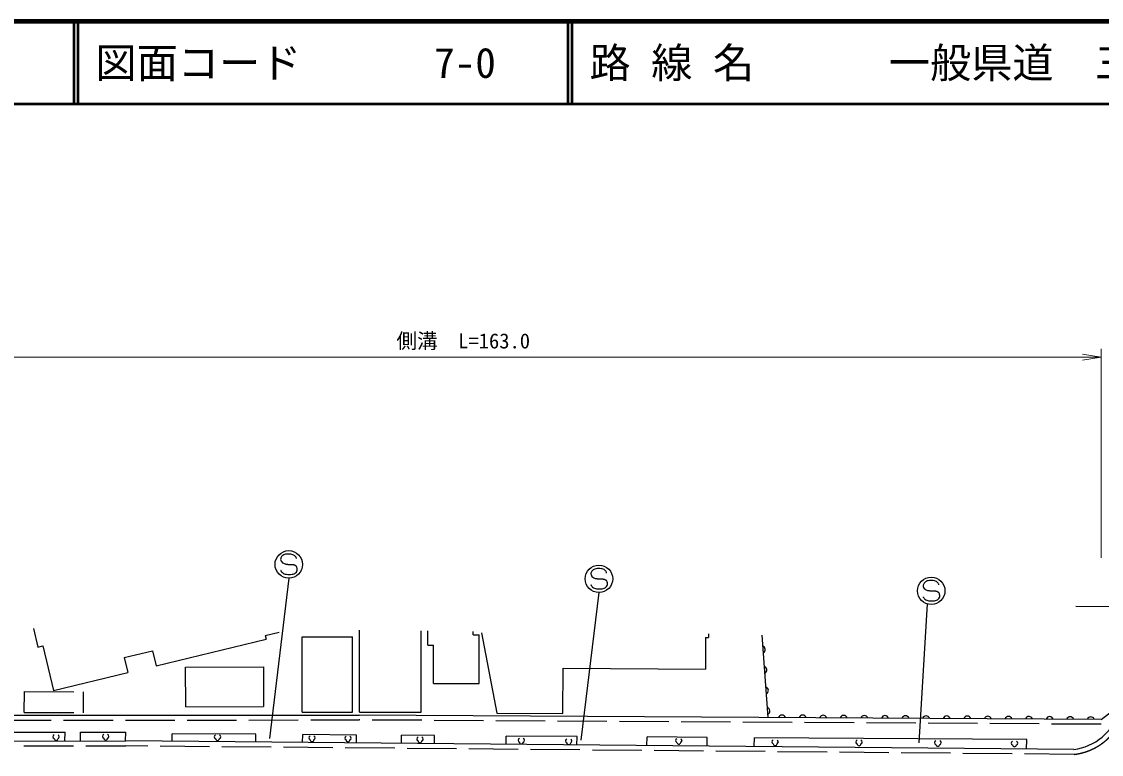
# Model space of a CAD drawing. Units: millimetres, scale not verified. Extents: x 40000 to 680000, y 20000 to 380000.
# Drawn here: x 111412 to 242542, y 291037 to 380000 of the extents above; entities that cross this region are included whole.
import ezdxf
from ezdxf.enums import TextEntityAlignment as Align

# ---------------------------------------------------------------- set-up
doc = ezdxf.new("R2010")
doc.units = ezdxf.units.MM
doc.header["$LTSCALE"] = 1000
doc.linetypes.add('DASHED', pattern=[7.5, 6, -1.5])
for name, color, linetype, lineweight in [('M-BGD', 7, 'Continuous', 25), ('M-BGD-EXST', 7, 'Continuous', 25), ('M-STR-HTXT', 7, 'Continuous', 13), ('M-TTL', 2, 'Continuous', 140), ('M-TTL-LINE', 7, 'Continuous', 50)]:
    doc.layers.add(name, color=color, linetype=linetype, lineweight=lineweight)
doc.layers.add('M-TTL-TXT', color=7, linetype='Continuous')
doc.styles.add('ＭＳ ゴシック', font='')
doc.styles.get('ＭＳ ゴシック').set_extended_font_data('MS Gothic')

# ---------------------------------------------------------------- blocks, each defined once
blk = doc.blocks.new('open_arrow')
at = {"color": 0, "linetype": 'Continuous', "lineweight": -2}
blk.add_lwpolyline([(7.5, 1.25), (0, 0), (7.5, -1.25)], dxfattribs=at)

msp = doc.modelspace()

# ---------------------------------------------------------------- linework, layer by layer
at = {"layer": 'M-BGD'}
for p, q in [((239455, 309017), (244472, 308996)), ((112841, 306328), (113382, 304073)), ((140988, 305489), (142681, 305895)), ((152460, 296153), (152460, 306124)), ((159919, 296153), (159919, 306044)), ((160745, 304306), (160745, 306035)), ((166255, 305542), (166255, 305975)), ((166255, 305542), (166990, 305542)), ((166990, 299664), (166990, 305542)), ((167242, 305801), (169115, 296032)), ((194820, 305666), (194817, 305235)), ((127757, 301807), (141121, 305013)), ((140988, 305489), (141103, 305009)), ((145471, 296153), (145471, 305323)), ((145471, 305323), (151584, 305323)), ((151584, 296153), (151584, 305323)), ((160745, 304306), (161446, 304306)), ((161446, 299664), (161446, 304306)), ((194478, 305237), (194454, 301404)), ((194478, 305237), (194817, 305235)), ((201290, 305529), (202044, 295527)), ((113382, 304073), (113980, 304217)), ((113980, 304217), (115277, 298812)), ((123867, 302800), (127320, 303629)), ((127320, 303629), (127757, 301807)), ((123867, 302800), (124304, 300978)), ((131332, 301636), (140780, 301665)), ((131347, 296817), (131332, 301636)), ((140780, 301665), (140795, 296845)), ((115277, 298812), (124304, 300978)), ((177136, 295982), (177170, 301512)), ((177170, 301512), (194454, 301404)), ((161446, 299664), (166990, 299664)), ((242503, 295289), (245750, 297784)), ((131347, 296817), (140795, 296845)), ((79619, 295776), (152420, 295819)), ((145471, 296153), (151584, 296153)), ((242503, 295289), (152420, 295819)), ((152460, 296153), (159919, 296153)), ((169115, 296032), (177136, 295982)), ((94245, 293721), (116684, 293734)), ((116674, 292662), (116684, 293734)), ((118574, 292663), (118584, 293735)), ((118584, 293735), (124053, 293738)), ((124043, 292666), (124053, 293738)), ((81698, 292643), (124050, 292666)), ((239186, 291638), (124050, 292666)), ((129698, 292616), (129706, 293542)), ((139846, 293474), (129706, 293542)), ((139837, 292525), (139846, 293474)), ((145540, 292474), (145549, 293435)), ((152071, 293391), (145549, 293435)), ((152062, 292416), (152071, 293391)), ((157535, 292367), (157543, 293354)), ((161563, 293326), (157543, 293354)), ((161554, 292331), (161563, 293326)), ((170251, 292254), (170260, 293267)), ((178867, 293209), (170260, 293267)), ((178858, 292177), (178867, 293209)), ((187352, 292101), (187361, 293151)), ((194672, 293102), (187361, 293151)), ((194662, 292036), (194672, 293102)), ((200388, 291984), (200398, 293063)), ((233469, 292839), (200398, 293063)), ((233458, 291689), (233469, 292839))]:
    msp.add_line(p, q, dxfattribs=at)
at = {"layer": 'M-BGD', "linetype": 'DASHED'}
for p, q in [((111743, 296142), (111758, 298656)), ((111758, 298656), (118900, 298615)), ((118900, 298615), (118885, 296102)), ((79018, 295176), (152420, 295219)), ((111743, 296142), (118885, 296102)), ((242500, 294689), (152416, 295219)), ((81699, 292043), (124051, 292066)), ((239219, 291038), (124045, 292066))]:
    msp.add_line(p, q, dxfattribs=at)
at = {"layer": 'M-BGD'}
for centre, radius, start, end in [((201282, 303784), 439, 292.80525, 75.8208), ((201470, 301291), 439, 292.80525, 75.8208), ((201658, 298798), 439, 292.80525, 75.8208), ((201846, 296305), 439, 292.80525, 75.8208), ((203753, 295378), 439, 18.15517, 161.17072), ((206253, 295363), 439, 18.15517, 161.17072), ((208753, 295348), 439, 18.15517, 161.17072), ((211253, 295334), 439, 18.15517, 161.17072), ((213753, 295319), 439, 18.15517, 161.17072), ((216253, 295304), 439, 18.15517, 161.17072), ((218753, 295290), 439, 18.15517, 161.17072), ((221253, 295275), 439, 18.15517, 161.17072), ((223753, 295260), 439, 18.15517, 161.17072), ((226253, 295246), 439, 18.15517, 161.17072), ((228753, 295231), 439, 18.15517, 161.17072), ((231253, 295216), 439, 18.15517, 161.17072), ((233753, 295201), 439, 18.15517, 161.17072), ((236252, 295187), 439, 18.15517, 161.17072), ((238752, 295172), 439, 18.15517, 161.17072), ((238366, 298244), 6657, 277.06866, 342.38199), ((241252, 295157), 439, 18.15517, 161.17072)]:
    msp.add_arc(centre, radius, start, end, dxfattribs=at)
at = {"layer": 'M-BGD', "linetype": 'DASHED'}
msp.add_arc((238366, 298244), 7257, 276.74813, 348.70051, dxfattribs=at)
at = {"layer": 'M-BGD-EXST'}
for p, q in [((143863, 312437), (141528, 292950)), ((181494, 310680), (179318, 292750)), ((221375, 309305), (220382, 292427))]:
    msp.add_line(p, q, dxfattribs=at)
for points in [[(143409, 314164), (143451, 314156), (143494, 314148), (143536, 314140), (143578, 314133), (143621, 314126), (143663, 314120), (143705, 314115), (143748, 314110), (143791, 314106), (143833, 314104), (143868, 314103), (143903, 314102), (143939, 314102), (143974, 314102), (144009, 314103), (144044, 314104), (144080, 314104), (144115, 314104), (144150, 314104), (144185, 314104), (144224, 314103), (144263, 314100), (144302, 314097), (144341, 314093), (144380, 314087), (144403, 314083), (144426, 314078), (144449, 314073), (144472, 314067), (144494, 314060), (144514, 314054), (144534, 314046), (144554, 314039), (144573, 314030), (144593, 314021), (144612, 314012), (144622, 314007), (144631, 314002), (144640, 313996), (144650, 313991), (144659, 313985), (144668, 313979), (144676, 313973), (144685, 313966), (144696, 313956), (144707, 313946), (144712, 313941), (144718, 313935), (144723, 313930), (144728, 313925), (144734, 313919), (144739, 313914)], [(142991, 313202), (142983, 313215), (142975, 313228), (142967, 313241), (142959, 313254), (142951, 313267), (142944, 313280), (142938, 313293), (142932, 313307), (142927, 313321), (142922, 313335), (142920, 313344), (142918, 313352), (142916, 313361), (142915, 313370), (142913, 313378)], [(181084, 312406), (181126, 312398), (181168, 312390), (181211, 312383), (181253, 312375), (181295, 312369), (181338, 312363), (181380, 312357), (181423, 312352), (181465, 312349), (181508, 312346), (181543, 312345), (181578, 312344), (181613, 312344), (181649, 312345), (181684, 312345), (181719, 312346), (181754, 312346), (181790, 312347), (181825, 312347), (181860, 312346), (181899, 312345), (181938, 312343), (181977, 312339), (182016, 312335), (182055, 312329), (182078, 312325), (182101, 312320), (182124, 312315), (182147, 312309), (182169, 312303), (182189, 312296), (182209, 312289), (182229, 312281), (182248, 312273), (182267, 312264), (182287, 312254), (182296, 312249), (182306, 312244), (182315, 312239), (182324, 312233), (182333, 312227), (182342, 312221), (182351, 312215), (182359, 312208), (182371, 312199), (182382, 312188), (182387, 312183), (182393, 312178), (182398, 312172), (182403, 312167), (182408, 312161), (182414, 312156)], [(180666, 311445), (180658, 311457), (180649, 311470), (180641, 311483), (180634, 311496), (180626, 311509), (180619, 311522), (180612, 311536), (180607, 311549), (180601, 311563), (180597, 311578), (180595, 311586), (180593, 311595), (180591, 311603), (180589, 311612), (180588, 311621)], [(221433, 310954), (221476, 310946), (221518, 310938), (221560, 310931), (221603, 310923), (221645, 310917), (221687, 310911), (221730, 310905), (221772, 310900), (221815, 310897), (221857, 310894), (221893, 310893), (221928, 310892), (221963, 310892), (221998, 310893), (222033, 310893), (222069, 310894), (222104, 310895), (222139, 310895), (222174, 310895), (222210, 310894), (222249, 310893), (222288, 310891), (222327, 310887), (222365, 310883), (222404, 310877), (222427, 310873), (222450, 310868), (222473, 310863), (222496, 310857), (222519, 310851), (222539, 310844), (222558, 310837), (222578, 310829), (222597, 310821), (222617, 310812), (222636, 310802), (222646, 310797), (222655, 310792), (222665, 310787), (222674, 310781), (222683, 310775), (222692, 310769), (222700, 310763), (222709, 310757), (222720, 310747), (222731, 310736), (222737, 310731), (222742, 310726), (222747, 310720), (222753, 310715), (222758, 310709), (222763, 310704)], [(221016, 309993), (221007, 310005), (220999, 310018), (220991, 310031), (220983, 310044), (220976, 310057), (220968, 310070), (220962, 310084), (220956, 310097), (220951, 310111), (220946, 310126), (220944, 310134), (220942, 310143), (220941, 310151), (220939, 310160), (220937, 310169)]]:
    msp.add_lwpolyline(points, dxfattribs=at)
for centre in [(143853, 314104), (181528, 312346), (221877, 310894)]:
    msp.add_circle(centre, 1667, dxfattribs=at)
for centre, radius, start, end in [((143368, 314736), 497, 172.36814, 193.72008), ((143354, 314724), 484, 150.0708, 170.82171), ((143643, 314555), 819, 135.15085, 149.93667), ((143479, 314732), 578, 114.63796, 136.08554), ((143647, 314361), 986, 100.05395, 114.52623), ((143797, 313540), 1820, 90.54544, 100.1869), ((143828, 313266), 2095, 82.47698, 91.3279), ((143951, 314170), 1182, 69.27414, 82.6429), ((144122, 314622), 698, 50.33996, 69.2792), ((144133, 314653), 668, 40.39427, 49.36849), ((143999, 314502), 869, 31.07407, 42.21432), ((144475, 314789), 313, 15.48494, 31.07407), ((144612, 314835), 169, 353.24514, 12.74605), ((143367, 314736), 496, 193.7824, 222.17001), ((143549, 314902), 742, 222.25697, 242.81644), ((143703, 315207), 1084, 242.95506, 254.28289), ((144310, 313527), 578, 0.82024, 42.03911), ((144306, 313514), 582, 338.2637, 2.05452), ((181153, 312974), 578, 114.63796, 136.08554), ((181322, 312603), 986, 100.05395, 114.52623), ((181472, 311782), 1820, 90.54544, 100.1869), ((181503, 311508), 2095, 82.47698, 91.3279), ((181626, 312413), 1182, 69.27414, 82.6429), ((181797, 312865), 698, 50.33996, 69.2792), ((181808, 312896), 668, 40.39427, 49.36849), ((143581, 313662), 748, 217.94831, 228.20445), ((143595, 313697), 783, 229.12381, 248.26742), ((143753, 314097), 1214, 248.31346, 261.14941), ((143878, 314917), 2043, 261.2217, 270.98278), ((143908, 314994), 2120, 270.15164, 279.41634), ((144058, 314079), 1192, 279.49367, 291.46503), ((144233, 313634), 714, 291.45807, 309.06252), ((144319, 313521), 573, 309.52638, 337.1503), ((181043, 312978), 497, 172.36814, 193.72008), ((181028, 312966), 484, 150.0708, 170.82171), ((181042, 312978), 496, 193.7824, 222.17001), ((181317, 312797), 819, 135.15085, 149.93667), ((181224, 313145), 742, 222.25697, 242.81644), ((181377, 313449), 1084, 242.95506, 254.28289), ((181674, 312744), 869, 31.07407, 42.21432), ((181985, 311769), 578, 0.82024, 42.03911), ((182150, 313031), 313, 15.48494, 31.07407), ((182286, 313077), 169, 353.24514, 12.74605), ((221671, 311151), 986, 100.05395, 114.52623), ((221821, 310330), 1820, 90.54544, 100.1869), ((221853, 310056), 2095, 82.47698, 91.3279), ((221976, 310961), 1182, 69.27414, 82.6429), ((181256, 311905), 748, 217.94831, 228.20445), ((181270, 311939), 783, 229.12381, 248.26742), ((181428, 312340), 1214, 248.31346, 261.14941), ((181553, 313160), 2043, 261.2217, 270.98278), ((181583, 313237), 2120, 270.15164, 279.41634), ((181733, 312321), 1192, 279.49367, 291.46503), ((181908, 311876), 714, 291.45807, 309.06252), ((181994, 311763), 573, 309.52638, 337.1503), ((181981, 311756), 582, 338.2637, 2.05452), ((221392, 311526), 497, 172.36814, 193.72008), ((221378, 311514), 484, 150.0708, 170.82171), ((221392, 311527), 496, 193.7824, 222.17001), ((221667, 311345), 819, 135.15085, 149.93667), ((221573, 311693), 742, 222.25697, 242.81644), ((221503, 311522), 578, 114.63796, 136.08554), ((221727, 311997), 1084, 242.95506, 254.28289), ((222147, 311413), 698, 50.33996, 69.2792), ((222157, 311444), 668, 40.39427, 49.36849), ((222023, 311292), 869, 31.07407, 42.21432), ((222499, 311579), 313, 15.48494, 31.07407), ((222636, 311625), 169, 353.24514, 12.74605), ((221606, 310453), 748, 217.94831, 228.20445), ((221619, 310487), 783, 229.12381, 248.26742), ((221778, 310888), 1214, 248.31346, 261.14941), ((221903, 311708), 2043, 261.2217, 270.98278), ((221932, 311785), 2120, 270.15164, 279.41634), ((222083, 310869), 1192, 279.49367, 291.46503), ((222258, 310424), 714, 291.45807, 309.06252), ((222343, 310311), 573, 309.52638, 337.1503), ((222334, 310317), 578, 0.82024, 42.03911), ((222330, 310304), 582, 338.2637, 2.05452), ((115444, 293188), 236, 109.56481, 250.43519), ((115601, 292979), 236, 183.27315, 356.72685), ((115757, 293188), 236, 289.56481, 70.43519), ((121467, 293229), 236, 109.56481, 250.43519), ((121624, 293020), 236, 183.27315, 356.72685), ((121780, 293229), 236, 289.56481, 70.43519), ((135044, 293171), 236, 109.56481, 250.43519), ((135200, 292962), 236, 183.27315, 356.72685), ((135357, 293171), 236, 289.56481, 70.43519), ((146529, 293043), 236, 109.56481, 250.43519), ((146685, 292834), 236, 183.27315, 356.72685), ((146841, 293043), 236, 289.56481, 70.43519), ((150890, 293011), 236, 109.56481, 250.43519), ((151046, 292802), 236, 183.27315, 356.72685), ((151202, 293011), 236, 289.56481, 70.43519), ((159631, 292901), 236, 109.56481, 250.43519), ((159787, 292692), 236, 183.27315, 356.72685), ((159944, 292901), 236, 289.56481, 70.43519), ((171936, 292751), 236, 109.56481, 250.43519), ((172092, 292543), 236, 183.27315, 356.72685), ((172248, 292751), 236, 289.56481, 70.43519), ((177701, 292676), 236, 109.56481, 250.43519), ((177857, 292468), 236, 183.27315, 356.72685), ((178014, 292676), 236, 289.56481, 70.43519), ((191063, 292721), 236, 109.56481, 250.43519), ((191219, 292512), 236, 183.27315, 356.72685), ((191375, 292721), 236, 289.56481, 70.43519), ((202763, 292558), 236, 109.56481, 250.43519), ((203075, 292558), 236, 289.56481, 70.43519), ((212951, 292531), 236, 109.56481, 250.43519), ((213264, 292531), 236, 289.56481, 70.43519), ((222526, 292463), 236, 109.56481, 250.43519), ((222839, 292463), 236, 289.56481, 70.43519), ((231834, 292405), 236, 109.56481, 250.43519), ((232147, 292405), 236, 289.56481, 70.43519), ((202919, 292349), 236, 183.27315, 356.72685), ((213107, 292322), 236, 183.27315, 356.72685), ((222682, 292255), 236, 183.27315, 356.72685), ((231991, 292196), 236, 183.27315, 356.72685)]:
    msp.add_arc(centre, radius, start, end, dxfattribs=at)
at = {"layer": 'M-STR-HTXT'}
for p, q in [((242500, 314885), (242500, 340270)), ((79619, 339270), (242500, 339270))]:
    msp.add_line(p, q, dxfattribs=at)
at = {"layer": 'M-TTL'}
msp.add_line((680000, 380000), (40000, 380000), dxfattribs=at)
at = {"layer": 'M-TTL-LINE'}
for p, q in [((117750, 380000), (117750, 370000)), ((118250, 380000), (118250, 370000)), ((177750, 380000), (177750, 370000)), ((178250, 380000), (178250, 370000)), ((40000, 370000), (680000, 370000))]:
    msp.add_line(p, q, dxfattribs=at)

# ---------------------------------------------------------------- block references
at = {"layer": 'M-STR-HTXT', "xscale": 300, "yscale": 300, "rotation": 180}
msp.add_blockref('open_arrow', (242500, 339270), dxfattribs=at)

# ---------------------------------------------------------------- texts
at = {"layer": 'M-STR-HTXT', "style": 'ＭＳ ゴシック'}
msp.add_text('側溝\u3000L=163.0', height=1833, dxfattribs=at).set_placement((165046, 339770), align=Align.BOTTOM_CENTER)
at = {"layer": 'M-TTL-TXT', "style": 'ＭＳ ゴシック'}
for s, p in [('図面コード', (120380, 375000)), ('7-0', (161521, 375000)), ('路 線 名', (180380, 375000)), ('一般県道\u3000三田尻港徳地線', (216734, 375000))]:
    msp.add_text(s, height=3666, dxfattribs=at).set_placement(p, align=Align.MIDDLE_LEFT)

doc.saveas('drawing.dxf')
